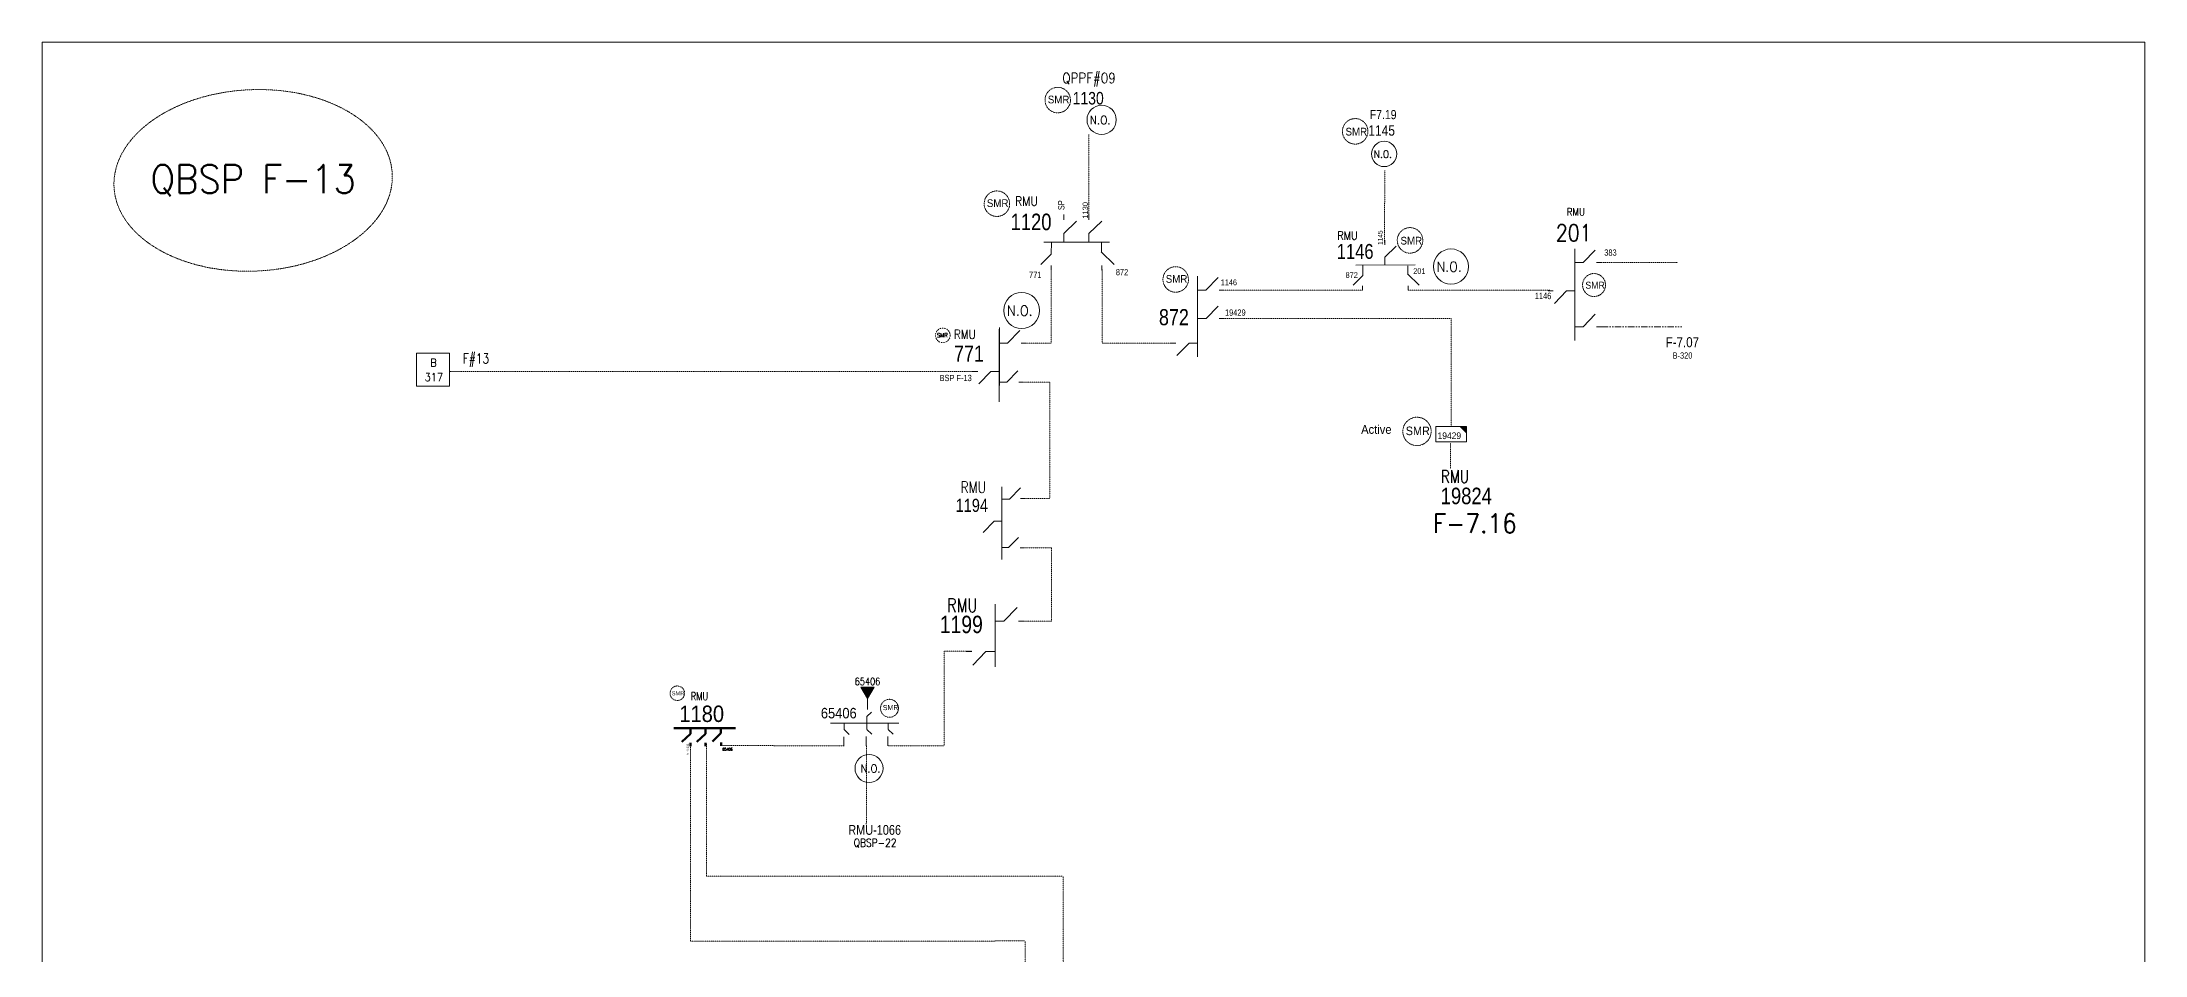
# Model space of a CAD drawing. Header units: metres. Extents: x 65984 to 144644, y -19036 to 23726.
# Drawn here: x 86613 to 88092, y 884 to 1527 of the extents above; entities that cross this region are included whole.
import ezdxf
from ezdxf.enums import TextEntityAlignment as Align

# ---------------------------------------------------------------- set-up
doc = ezdxf.new("R2010")
doc.units = ezdxf.units.M
doc.header["$MEASUREMENT"] = 0
for name, pattern in [('( Phantom )', [2.5, 1.25, -0.25, 0.25, -0.25, 0.25, -0.25]), ('DGN Style 3', [0.013877, 0, -0.013877]), ('DGN Style 4', [1.6, 0.8, -0.4, 0, -0.4])]:
    doc.linetypes.add(name, pattern=pattern)
doc.layers.get('0').update_dxf_attribs({"color": 95, "lineweight": 40})
for name, color, linetype, lineweight in [('d_eos', 111, 'Continuous', 40), ('d_eos no', 121, 'Continuous', 40), ('d_switch', 95, 'Continuous', 40), ('d_tf', 1, 'Continuous', 40), ('d_tf no', 6, 'Continuous', 40), ('d_ug cable', 95, 'Continuous', 40), ('d_ug main line', 95, 'Continuous', 40), ('d_unit sub', 7, 'Continuous', 40), ('fedr no', 95, 'Continuous', 40), ('GRID STATION  04', 7, 'Continuous', 40), ('Level 37', 7, 'Continuous', 0), ('O H MAIN FEEDER', 4, 'Continuous', 100), ('SW N O', 114, 'Continuous', 30)]:
    doc.layers.add(name, color=color, linetype=linetype, lineweight=lineweight)
doc.styles.add('NASKHF', font='naskhf.shx', dxfattribs={"height": 8})
doc.styles.add('Style-Arial', font='arial.ttf')
doc.styles.add('Style-msdefault', font='msdefault.shx')
doc.styles.add('Style-simplex', font='simplex.shx')
doc.styles.add('Style-STANDARD', font='STANDARD.shx')

# ---------------------------------------------------------------- blocks, each defined once
blk = doc.blocks.new('*U1234')
at = {"layer": 'd_eos', "color": 2, "linetype": 'Continuous', "lineweight": 13, "ltscale": 1.345817}
for p, q in [((0, 16.2), (0, -16.2)), ((4.7, 8.4), (11.5, 15.4)), ((0, 8.4), (4.7, 8.4)), ((12.1, 8.4), (14.9, 8.4)), ((-12.1, -7.4), (-14.9, -7.4)), ((-4.6, -7.4), (-11.4, -14.4)), ((0, -7.4), (-4.6, -7.4))]:
    blk.add_line(p, q, dxfattribs=at)
blk = doc.blocks.new('*U3511')
at = {"layer": 'd_unit sub', "color": 2, "linetype": 'Continuous', "lineweight": 13}
for p, q in [((-9.2, 4.6), (9.2, 4.6)), ((-9.2, -4.6), (-9.2, 4.6)), ((9.2, 0.7), (5.3, 4.6)), ((6, 4.6), (9.2, 4.6)), ((9.2, 4.6), (9.2, 1.4)), ((9.2, 4.6), (9.2, -4.6)), ((9.2, -4.6), (-9.2, -4.6))]:
    blk.add_line(p, q, dxfattribs=at)
at = {"layer": 'd_unit sub', "color": 2, "linetype": 'Continuous', "lineweight": 13, "flags": 128}
blk.add_lwpolyline([(9.2, 0.7), (9.2, 4.6), (5.3, 4.6)], close=True, dxfattribs=at)
at = {"layer": 'd_unit sub', "color": 2, "linetype": 'Continuous', "lineweight": 13}
blk.add_solid([(9.2, 0.7), (9.2, 4.6), (5.3, 4.6)], dxfattribs=at)
blk = doc.blocks.new('*U3812')
at = {"layer": 'SW N O', "color": 3, "lineweight": 13, "ltscale": 0.426762, "extrusion": (0, 0, -1)}
blk.add_circle((0, 0), 16.8, dxfattribs=at)
at = {"layer": 'SW N O', "color": 3, "lineweight": 13, "extrusion": (0, 0, -1), "style": 'Style-STANDARD'}
blk.add_text('N.O.', height=9.6, dxfattribs=at).set_placement((-1.7, -0.2), align=Align.MIDDLE_CENTER)
blk = doc.blocks.new('*U4117')
at = {"layer": 'SW N O', "color": 3, "lineweight": 13, "ltscale": 0.426762, "extrusion": (0, 0, -1)}
blk.add_circle((0, 0), 16.8, dxfattribs=at)
at = {"layer": 'SW N O', "color": 3, "lineweight": 13, "extrusion": (0, 0, -1), "style": 'Style-STANDARD'}
blk.add_text('N.O.', height=9.6, dxfattribs=at).set_placement((-1.7, -0.2), align=Align.MIDDLE_CENTER)
blk = doc.blocks.new('*U4205')
at = {"layer": 'SW N O', "color": 3, "lineweight": 13, "ltscale": 0.426762, "extrusion": (0, 0, -1)}
blk.add_circle((0, 0), 16.8, dxfattribs=at)
at = {"layer": 'SW N O', "color": 3, "lineweight": 13, "extrusion": (0, 0, -1), "style": 'Style-STANDARD'}
blk.add_text('N.O.', height=9.6, dxfattribs=at).set_placement((-1.7, -0.2), align=Align.MIDDLE_CENTER)
blk = doc.blocks.new('*U4287')
at = {"layer": 'SW N O', "color": 3, "lineweight": 13, "ltscale": 0.426762, "extrusion": (0, 0, -1)}
blk.add_circle((0, 0), 16.8, dxfattribs=at)
at = {"layer": 'SW N O', "color": 3, "lineweight": 13, "extrusion": (0, 0, -1), "style": 'Style-STANDARD'}
blk.add_text('N.O.', height=9.6, dxfattribs=at).set_placement((-1.7, -0.2), align=Align.MIDDLE_CENTER)
blk = doc.blocks.new('*U4289')
at = {"layer": 'd_eos', "color": 7, "linetype": 'Continuous', "lineweight": 13, "ltscale": 0.868456}
for p, q in [((0, 16.2), (0, -16.2)), ((4.7, 8.4), (11.5, 15.4)), ((0, 8.4), (4.7, 8.4)), ((12.1, 8.4), (14.9, 8.4)), ((-12.1, -7.4), (-14.9, -7.4)), ((-4.6, -7.4), (-11.4, -14.4)), ((0, -7.4), (-4.6, -7.4))]:
    blk.add_line(p, q, dxfattribs=at)
blk = doc.blocks.new('TRANS_2_2')
at = {"color": 0, "linetype": 'Continuous', "lineweight": -2, "ltscale": 500, "flags": 128}
blk.add_lwpolyline([(8668600, 4991700), (8668600, -5008300), (9500, -8300)], close=True, dxfattribs=at)
at = {"color": 0, "linetype": 'Continuous', "lineweight": -2, "ltscale": 500}
blk.add_solid([(8668600, 4991700), (8668600, -5008300), (9500, -8300)], dxfattribs=at)
blk = doc.blocks.new('*U4093')
at = {"layer": 'SW N O', "color": 3, "lineweight": 13, "ltscale": 0.426762}
blk.add_circle((0, 0), 16.8, dxfattribs=at)
at = {"layer": 'SW N O', "color": 3, "lineweight": 13, "style": 'Style-STANDARD'}
blk.add_text('N.O.', height=9.6, dxfattribs=at).set_placement((1.7, -0.2), align=Align.MIDDLE_CENTER)
blk = doc.blocks.new('*U4246')
at = {"layer": 'd_eos', "color": 2, "linetype": 'Continuous', "lineweight": 13, "ltscale": 0.964019}
for p, q in [((-7.7, 12.7), (-13.2, 12.7)), ((0.7, 20.6), (0.7, -20.6)), ((-3.2, 12.4), (-6.1, 9.4)), ((0.3, 12.4), (-3.1, 12.4)), ((-7.5, -0.9), (-13.1, -0.9)), ((-3.1, -1.2), (-6, -4.3)), ((0.4, -1.2), (-3, -1.2)), ((1, -1.2), (4.6, -1.2)), ((4.7, -1.2), (7.3, -4)), ((8.8, -1.7), (13.2, -1.7)), ((-7.5, -13.9), (-13.1, -13.9)), ((-3.1, -14.2), (-6, -17.2)), ((0.4, -14.2), (-3, -14.2))]:
    blk.add_line(p, q, dxfattribs=at)

msp = doc.modelspace()

# ---------------------------------------------------------------- linework, layer by layer
at = {"color": 30, "linetype": 'Continuous', "lineweight": 13, "ltscale": 0.460903}
msp.add_line((87193.5, 1064.7), (87193.5, 1057), dxfattribs=at)
at = {"color": 3, "linetype": 'DGN Style 3', "lineweight": 13, "flags": 128}
for points in [[(87604.3, 1256.2), (87604.3, 1332.1), (87444.7, 1332.1)], [(87603.9, 1226.6), (87603.9, 1226.6), (87603.8, 1244.5)]]:
    msp.add_lwpolyline(points, dxfattribs=at)
at = {"layer": 'd_eos', "color": 2, "linetype": 'Continuous', "lineweight": 13, "ltscale": 0.824397}
for p, q in [((87331.7, 1401.5), (87331.7, 1405.2)), ((87331.7, 1391.9), (87340.7, 1400.7)), ((87331.7, 1385.9), (87331.7, 1391.9)), ((87349.3, 1401.5), (87349.3, 1405.2)), ((87349.3, 1391.9), (87358.4, 1400.7)), ((87349.3, 1385.9), (87349.3, 1391.9)), ((87317.5, 1385.8), (87363.9, 1385.9)), ((87358, 1379), (87367, 1370.2)), ((87358.1, 1385.3), (87358.1, 1379.3)), ((87358.5, 1369.5), (87358.5, 1365.8))]:
    msp.add_line(p, q, dxfattribs=at)
at = {"layer": 'd_eos', "color": 2, "linetype": 'Continuous', "lineweight": 13, "ltscale": 0.667762}
for p, q in [((87322.8, 1377.3), (87315.5, 1370.2)), ((87322.8, 1377.3), (87322.9, 1385.8)), ((87322.8, 1369.5), (87322.8, 1366.5))]:
    msp.add_line(p, q, dxfattribs=at)
at = {"layer": 'd_eos', "color": 2, "linetype": 'Continuous', "lineweight": 13, "ltscale": 0.741957}
for p, q in [((87557.5, 1383.9), (87557.5, 1387.2)), ((87557.5, 1375.2), (87565.6, 1383.1)), ((87537.1, 1369.7), (87578.9, 1369.8)), ((87557.5, 1369.8), (87557.5, 1375.2)), ((87573.6, 1363.6), (87581.7, 1355.7)), ((87573.7, 1369.3), (87573.7, 1363.9)), ((87574.1, 1355.1), (87574.1, 1352.1))]:
    msp.add_line(p, q, dxfattribs=at)
at = {"layer": 'd_eos', "color": 2, "linetype": 'Continuous', "lineweight": 13, "ltscale": 0.804126}
for p, q in [((87691.3, 1381.2), (87691.3, 1316.6)), ((87697.2, 1371.5), (87705.7, 1380.3)), ((87425.8, 1305.1), (87425.8, 1362)), ((87691.3, 1371.5), (87697.2, 1371.5)), ((87706.6, 1371.5), (87710.1, 1371.5)), ((87425.8, 1352.1), (87431.6, 1352.1)), ((87431.6, 1352.1), (87440.2, 1360.9)), ((87441, 1352.1), (87444.5, 1352.1)), ((87676.1, 1351.5), (87672.5, 1351.5)), ((87685.5, 1351.5), (87676.9, 1342.7)), ((87691.3, 1351.5), (87685.5, 1351.5)), ((87425.9, 1332.1), (87431.8, 1332.1)), ((87431.8, 1332.1), (87440.3, 1340.9)), ((87441.1, 1332.1), (87444.7, 1332.1)), ((87697.2, 1326.2), (87705.7, 1335.1)), ((87691.3, 1326.2), (87697.2, 1326.2)), ((87706.6, 1326.2), (87710.1, 1326.2)), ((87410.5, 1314.8), (87407, 1314.8)), ((87419.9, 1314.8), (87411.3, 1306)), ((87425.8, 1314.8), (87419.9, 1314.8))]:
    msp.add_line(p, q, dxfattribs=at)
at = {"layer": 'd_eos', "color": 2, "linetype": 'Continuous', "lineweight": 13, "ltscale": 0.600986}
for p, q in [((87541.9, 1362.1), (87535.3, 1355.7)), ((87542, 1362.1), (87542, 1369.7)), ((87541.9, 1355.1), (87541.9, 1352.1))]:
    msp.add_line(p, q, dxfattribs=at)
at = {"layer": 'd_eos', "color": 2, "linetype": 'Continuous', "lineweight": 13, "ltscale": 0.723713}
for p, q in [((87286.2, 1273.4), (87286.2, 1324.6)), ((87291.6, 1287.3), (87299.3, 1295.3)), ((87286.3, 1287.3), (87291.6, 1287.3)), ((87300.1, 1287.3), (87303.3, 1287.3)), ((87304.5, 1205.6), (87301.2, 1205.6))]:
    msp.add_line(p, q, dxfattribs=at)
at = {"layer": 'd_eos', "color": 7, "linetype": 'Continuous', "lineweight": 13, "ltscale": 0.723713}
for p, q in [((87288.1, 1213.8), (87288.1, 1162.6)), ((87288.1, 1205), (87293.4, 1205)), ((87293.4, 1205), (87301.1, 1213)), ((87282.7, 1189.5), (87275, 1181.6)), ((87288, 1189.5), (87282.7, 1189.5))]:
    msp.add_line(p, q, dxfattribs=at)
at = {"layer": 'd_eos', "color": 7, "linetype": 'Continuous', "lineweight": 13, "ltscale": 0.651342}
for p, q in [((87288.1, 1171), (87292.8, 1171)), ((87292.8, 1171), (87299.7, 1178.1))]:
    msp.add_line(p, q, dxfattribs=at)
at = {"layer": 'd_eos', "color": 2, "linetype": 'Continuous', "lineweight": 13, "ltscale": 0.651342}
msp.add_line((87301, 1170.9), (87303.8, 1170.9), dxfattribs=at)
at = {"layer": 'd_eos', "color": 2, "linetype": 'Continuous', "lineweight": 211, "ltscale": 0.547252}
for p, q in [((87057.2, 1044), (87100.7, 1044)), ((87068.9, 1040), (87062.9, 1034.2)), ((87068.9, 1044), (87068.9, 1040)), ((87079.5, 1040), (87073.4, 1034.2)), ((87079.5, 1044), (87079.5, 1040)), ((87084.4, 1034.6), (87090.4, 1040.4)), ((87090.4, 1040.4), (87090.4, 1043.9)), ((87068.9, 1033.6), (87068.9, 1031.2)), ((87079.5, 1033.6), (87079.5, 1031.2)), ((87090.5, 1031.5), (87090.5, 1033.9))]:
    msp.add_line(p, q, dxfattribs=at)
at = {"layer": 'd_ug cable', "color": 3, "linetype": 'DGN Style 3', "lineweight": 13}
msp.add_line((87557.4, 1385.3), (87557.5, 1436.3), dxfattribs=at)
at = {"layer": 'd_ug cable', "color": 30, "linetype": 'DGN Style 3', "lineweight": 13}
for p, q in [((87068.9, 1031.7), (87068.9, 894.1)), ((87080.2, 1033.2), (87080.3, 939.8)), ((87176.8, 1031.5), (87090.5, 1031.7)), ((87192.8, 1031.6), (87192.7, 976.1)), ((87247.3, 1031.4), (87207.8, 1031.5)), ((87080.3, 939.8), (87330.8, 939.9)), ((87331.3, 939.8), (87331.4, 750.4)), ((87303.9, 894.2), (87068.9, 894.1)), ((87304.5, 894.1), (87304.6, 725))]:
    msp.add_line(p, q, dxfattribs=at)
at = {"layer": 'd_ug cable', "color": 30, "linetype": '( Phantom )', "lineweight": 13, "ltscale": 3.703553, "flags": 128}
msp.add_lwpolyline([(87710.1, 1326.2), (87766.6, 1326.2), (87766.6, 1326.2)], dxfattribs=at)
at = {"layer": 'd_ug cable', "color": 2, "linetype": 'DGN Style 3', "lineweight": 13}
for centre, radius in [((87327.4, 1485.8), 8.97), ((87536.7, 1463.8), 8.97), ((87284.6, 1412.9), 8.97), ((87575.3, 1387.1), 8.97), ((87410.4, 1359.6), 8.97), ((87704.8, 1355.7), 8.08), ((87580.2, 1252.7), 9.97), ((87059.7, 1068.5), 5.12), ((87209, 1057.9), 6.32)]:
    msp.add_circle(centre, radius, dxfattribs=at)
at = {"layer": 'd_ug cable', "color": 2, "linetype": 'DGN Style 4', "lineweight": 13}
msp.add_circle((87246.5, 1320.3), 5.15, dxfattribs=at)
at = {"layer": 'd_ug main line', "color": 3, "linetype": 'DGN Style 3', "lineweight": 13}
for p, q in [((87349.2, 1461.5), (87349.2, 1405.6)), ((87322.7, 1314.8), (87322.7, 1368.4)), ((87358.6, 1366.5), (87358.6, 1314.7)), ((87444.5, 1352.1), (87541.9, 1352.1)), ((87305, 1314.8), (87322.7, 1314.8)), ((87358.6, 1314.7), (87408.6, 1314.7)), ((86899.3, 1294.9), (87240.4, 1294.9)), ((87321.8, 1287.3), (87302.3, 1287.3)), ((87321.8, 1205.5), (87321.8, 1287.3)), ((87304.3, 1205.6), (87321.9, 1205.6)), ((87322.9, 1170.9), (87303.3, 1170.9)), ((87323, 1170.9), (87323, 1119.1)), ((87323.2, 1119.3), (87301.6, 1119.3)), ((87267, 1098), (87247.5, 1098)), ((87247.5, 1098), (87247.5, 1031.5))]:
    msp.add_line(p, q, dxfattribs=at)
at = {"layer": 'd_ug main line', "color": 2, "linetype": 'DGN Style 3', "lineweight": 13}
msp.add_line((87240.4, 1294.9), (87267.5, 1294.9), dxfattribs=at)
at = {"layer": 'd_ug main line', "color": 30, "linetype": 'DGN Style 3', "lineweight": 13, "flags": 128}
msp.add_lwpolyline([(87710.1, 1371.5), (87726.1, 1371.5), (87763.6, 1371.5)], dxfattribs=at)
at = {"layer": 'd_ug main line', "color": 3, "linetype": 'DGN Style 3', "lineweight": 13, "flags": 128}
msp.add_lwpolyline([(87574.1, 1352.1), (87673.7, 1352.1), (87673.7, 1351.5)], dxfattribs=at)
at = {"layer": 'fedr no', "color": 82, "linetype": 'DGN Style 3', "lineweight": 13, "true_color": 0x1dc70e}
msp.add_ellipse((86761.2, 1429.3), major_axis=(97.9, 4.5), ratio=0.651175, dxfattribs=at)
at = {"layer": 'GRID STATION  04', "color": 3, "linetype": 'Continuous', "lineweight": 13, "ltscale": 0.741885, "flags": 128}
msp.add_lwpolyline([(86876.2, 1307.7), (86899.3, 1307.7), (86899.3, 1284.6), (86876.2, 1284.6)], close=True, dxfattribs=at)
at = {"layer": 'O H MAIN FEEDER', "color": 140, "lineweight": 13, "ltscale": 0.498271, "flags": 128}
msp.add_lwpolyline([(86612.7, 1526.6), (88092.5, 1526.6), (88092.5, 451.6), (86612.7, 451.6)], close=True, dxfattribs=at)

# ---------------------------------------------------------------- block references
at = {"layer": 'd_eos', "color": 2, "linetype": 'Continuous', "lineweight": 13, "ltscale": 0.804126, "xscale": 1.259712, "yscale": 1.259712, "zscale": 1.259712, "rotation": 180}
msp.add_blockref('*U1234', (87286.3, 1305.5), dxfattribs=at)
at = {"layer": 'd_eos', "color": 7, "linetype": 'Continuous', "lineweight": 13, "ltscale": 0.868456, "xscale": 1.36048896, "yscale": 1.36048896, "zscale": 1.36048896, "rotation": 180}
msp.add_blockref('*U4289', (87283.3, 1109.2), dxfattribs=at)
at = {"layer": 'd_eos', "color": 2, "linetype": 'Continuous', "lineweight": 13, "ltscale": 1.249369, "xscale": 1.166399999999999, "yscale": 1.166399999999999, "zscale": 1.166399999999999, "rotation": 90}
msp.add_blockref('*U4246', (87191.6, 1046.7), dxfattribs=at)
at = {"layer": 'd_tf', "color": 7, "linetype": 'Continuous', "lineweight": 13, "ltscale": 0.460903, "xscale": 9.218064959781931e-07, "yscale": 9.218064959781931e-07, "zscale": 9.218064959781931e-07, "rotation": 89.99999999999999}
msp.add_blockref('TRANS_2_2', (87193.5, 1064.7), dxfattribs=at)
at = {"layer": 'd_unit sub', "color": 2, "linetype": 'Continuous', "lineweight": 13, "xscale": 1.172791872, "yscale": 1.172791872, "zscale": 1.172791872}
msp.add_blockref('*U3511', (87604.3, 1250.8), dxfattribs=at)
at = {"layer": 'SW N O', "color": 3, "lineweight": 13, "extrusion": (0, 0, -1)}
for name, p, xscale, yscale, zscale in [('*U4205', (-87358.3, 1471.9), 0.6127521814490942, 0.6127521814490942, 0.6127521814490942), ('*U4117', (-87557.1, 1447.9), 0.5296566192840156, 0.5296566192840156, 0.5296566192840156), ('*U3812', (-87604.1, 1368.7), 0.7362848027561691, 0.7362848027561691, 0.7362848027561691), ('*U4287', (-87302, 1337.8), 0.7530006262932307, 0.7530006262932307, 0.7530006262932307)]:
    msp.add_blockref(name, p, dxfattribs=dict(at, xscale=xscale, yscale=yscale, zscale=zscale))
at = {"layer": 'SW N O', "color": 3, "lineweight": 13, "xscale": 0.5866348904588531, "yscale": 0.5866348904588531, "zscale": 0.5866348904588531}
msp.add_blockref('*U4093', (87194.6, 1015.6), dxfattribs=at)

# ---------------------------------------------------------------- texts
at = {"layer": 'd_eos no', "color": 2, "linetype": 'Continuous', "lineweight": 13, "ltscale": 0.611929, "style": 'Style-msdefault', "width": 0.833333}
msp.add_text('1130', height=8.82, dxfattribs=at).set_placement((87337.9, 1482.7))
at = {"layer": 'd_eos no', "color": 2, "linetype": 'Continuous', "lineweight": 13, "ltscale": 0.729, "style": 'Style-msdefault', "width": 0.833333}
msp.add_text('1120', height=11.62, dxfattribs=at).set_placement((87294.2, 1394.3))
at = {"layer": 'd_eos no', "color": 7, "linetype": 'Continuous', "lineweight": 13, "ltscale": 0.570474, "style": 'Style-Arial', "width": 0.88}
msp.add_text('1130', height=3.75, rotation=90, dxfattribs=at).set_placement((87344.9, 1414.1), align=Align.TOP_RIGHT)
at = {"layer": 'd_eos no', "color": 2, "linetype": 'Continuous', "lineweight": 13, "ltscale": 0.6561, "style": 'Style-msdefault', "width": 0.833333}
msp.add_text('1146', height=10.46, dxfattribs=at).set_placement((87523.7, 1374.1))
at = {"layer": 'd_eos no', "color": 2, "linetype": 'Continuous', "lineweight": 13, "ltscale": 0.81, "style": 'Style-msdefault', "width": 0.833333}
for s, p in [('872', (87419.7, 1327.4)), ('771', (87275.5, 1301.8))]:
    msp.add_text(s, height=11.34, dxfattribs=at).set_placement(p, align=Align.RIGHT)
at = {"layer": 'd_eos no', "color": 7, "linetype": 'Continuous', "lineweight": 13, "ltscale": 0.6561, "style": 'Style-msdefault', "width": 0.833333}
msp.add_text('1194', height=9.18, dxfattribs=at).set_placement((87278.3, 1196.1), align=Align.RIGHT)
at = {"layer": 'd_eos no', "color": 7, "linetype": 'Continuous', "lineweight": 13, "ltscale": 0.729, "style": 'Style-msdefault', "width": 0.833333}
msp.add_text('19824', height=11.62, dxfattribs=at).set_placement((87596.9, 1201.5))
at = {"layer": 'd_eos no', "color": 7, "linetype": 'Continuous', "lineweight": 13, "ltscale": 0.8748, "style": 'Style-msdefault', "width": 0.833333}
msp.add_text('1199', height=12.24, dxfattribs=at).set_placement((87274.7, 1110.8), align=Align.RIGHT)
at = {"layer": 'd_eos no', "color": 2, "linetype": 'Continuous', "lineweight": 13, "ltscale": 1.142227, "style": 'Style-Arial', "width": 0.88}
msp.add_text('1180', height=11.52, dxfattribs=at).set_placement((87061.1, 1059.8), align=Align.TOP_LEFT)
at = {"layer": 'd_eos no', "color": 2, "linetype": 'Continuous', "lineweight": 140, "ltscale": 0.852264, "style": 'Style-Arial', "width": 0.88}
msp.add_text('65406', height=7.38, rotation=0.0075, dxfattribs=at).set_placement((87160.7, 1050.8))
at = {"layer": 'd_eos no', "color": 7, "linetype": 'Continuous', "lineweight": 13, "ltscale": 0.870202, "insert": (87180, 968.8), "char_height": 6.888, "width": 37.491, "attachment_point": 7, "style": 'NASKHF'}
msp.add_mtext('\\Fmsdefault;\\H1x;\\W0.833333;RMU-1066', dxfattribs=at)
at = {"layer": 'd_switch', "color": 55, "linetype": 'Continuous', "lineweight": 13, "style": 'Style-msdefault', "width": 0.857143}
msp.add_text('F-7.07', height=7.1, dxfattribs=at).set_placement((87778.7, 1319), align=Align.TOP_RIGHT)
at = {"layer": 'd_tf no', "color": 1, "linetype": 'Continuous', "lineweight": 40, "style": 'Style-msdefault', "width": 0.945946}
for height, p in [(5.42, (87320.4, 1488.9)), (5.42, (87529.9, 1466.3)), (5.42, (87277.5, 1416)), (5.42, (87568.6, 1389.6)), (5.42, (87403.4, 1362.7)), (4.87, (87698.7, 1358)), (6.02, (87572.3, 1256.1)), (2.89, (87055.8, 1069.9)), (3.6, (87204.3, 1060.2))]:
    msp.add_text('SMR', height=height, dxfattribs=at).set_placement(p, align=Align.TOP_LEFT)
at = {"layer": 'd_tf no', "color": 1, "linetype": 'Continuous', "lineweight": 13, "ltscale": 0.9, "style": 'Style-simplex', "width": 0.909091}
msp.add_text('SMR', height=3, dxfattribs=at).set_placement((87246.2, 1320.4), align=Align.MIDDLE_CENTER)
at = {"layer": 'd_tf no', "color": 2, "linetype": 'Continuous', "lineweight": 13, "style": 'Style-msdefault', "width": 0.947368}
msp.add_text('19429', height=4.69, dxfattribs=at).set_placement((87594.7, 1252), align=Align.TOP_LEFT)
at = {"layer": 'd_tf no', "color": 7, "linetype": 'Continuous', "lineweight": 13, "ltscale": 1.08, "style": 'Style-STANDARD', "width": 0.909091}
msp.add_text('65406', height=5.07, dxfattribs=at).set_placement((87193.5, 1076.8), align=Align.MIDDLE_CENTER)
at = {"layer": 'd_tf no', "color": 7, "linetype": 'Continuous', "lineweight": 13, "style": 'Style-msdefault', "width": 0.945946}
msp.add_text('ATS-111', height=1.52, rotation=90, dxfattribs=at).set_placement((87066.2, 1024.9), align=Align.TOP_LEFT)
at = {"layer": 'd_tf no', "color": 7, "linetype": 'Continuous', "lineweight": 13, "ltscale": 0.622219, "style": 'Style-STANDARD', "width": 0.909091}
msp.add_text('65406', height=1.85, dxfattribs=at).set_placement((87095, 1029.1), align=Align.MIDDLE_CENTER)
at = {"layer": 'd_tf no', "color": 121, "linetype": 'Continuous', "lineweight": 40, "insert": (87540.9, 1257.2), "char_height": 6.211, "attachment_point": 1, "style": 'NASKHF'}
msp.add_mtext('\\Fmsdefault;\\H1x;\\W0.945946;Active\\P', dxfattribs=at)
at = {"layer": 'fedr no', "color": 55, "linetype": 'Continuous', "lineweight": 13, "style": 'Style-STANDARD', "width": 0.909091}
msp.add_text('QBSP-22', height=5.65, dxfattribs=at).set_placement((87198.9, 963.3), align=Align.MIDDLE_CENTER)
at = {"layer": 'fedr no', "color": 6, "linetype": 'Continuous', "lineweight": 40, "insert": (86761.2, 1429.3), "char_height": 20.11, "attachment_point": 5, "style": 'Style-STANDARD'}
msp.add_mtext('QBSP F-13', dxfattribs=at)
at = {"layer": 'fedr no', "color": 55, "linetype": 'Continuous', "lineweight": 13, "insert": (87620.9, 1188), "char_height": 13.28, "attachment_point": 5, "style": 'Style-STANDARD'}
msp.add_mtext('F-7.16', dxfattribs=at)
at = {"layer": 'GRID STATION  04', "color": 3, "linetype": 'Continuous', "lineweight": 13, "ltscale": 0.81, "style": 'Style-STANDARD'}
for s, p in [('B', (86888.2, 1301.1)), ('317', (86888.4, 1290.9))]:
    msp.add_text(s, height=5.55, dxfattribs=at).set_placement(p, align=Align.MIDDLE_CENTER)
at = {"layer": 'GRID STATION  04', "color": 3, "linetype": 'Continuous', "lineweight": 13, "ltscale": 0.81, "style": 'Style-STANDARD', "width": 0.866667}
msp.add_text('F#13', height=6.94, dxfattribs=at).set_placement((86918, 1304), align=Align.MIDDLE_CENTER)
at = {"layer": 'Level 37', "color": 55, "linetype": 'Continuous', "lineweight": 13, "ltscale": 0.729, "style": 'Style-simplex', "width": 0.857143}
msp.add_text('QPPF#09', height=7.16, dxfattribs=at).set_placement((87349.4, 1501.3), align=Align.MIDDLE_CENTER)
at = {"layer": 'Level 37', "color": 2, "linetype": 'Continuous', "lineweight": 13, "ltscale": 0.729, "style": 'Style-simplex', "width": 0.854701}
msp.add_text('RMU', height=6.45, dxfattribs=at).set_placement((87305.4, 1414.7), align=Align.MIDDLE_CENTER)
at = {"layer": 'Level 37', "color": 7, "linetype": 'Continuous', "lineweight": 13, "ltscale": 0.729, "style": 'Style-msdefault', "width": 0.857143}
msp.add_text('SP', height=4.52, rotation=89.9921, dxfattribs=at).set_placement((87327.6, 1415.3), align=Align.TOP_RIGHT)
at = {"layer": 'Level 37', "color": 2, "linetype": 'Continuous', "lineweight": 13, "ltscale": 0.59049, "style": 'Style-simplex', "width": 0.854701}
msp.add_text('RMU', height=5.22, dxfattribs=at).set_placement((87692, 1407.1), align=Align.MIDDLE_CENTER)
at = {"layer": 'Level 37', "color": 2, "linetype": 'Continuous', "lineweight": 13, "ltscale": 0.6561, "style": 'Style-simplex', "width": 0.854701}
msp.add_text('RMU', height=5.8, dxfattribs=at).set_placement((87531.3, 1390.5), align=Align.MIDDLE_CENTER)
at = {"layer": 'Level 37', "color": 7, "linetype": 'Continuous', "lineweight": 13, "ltscale": 0.67923, "style": 'Style-msdefault', "width": 0.857143}
msp.add_text('1145', height=3.34, rotation=90, dxfattribs=at).set_placement((87556, 1383.9))
at = {"layer": 'Level 37', "color": 2, "linetype": 'Continuous', "lineweight": 13, "ltscale": 0.81}
for s, height, style, width, p in [('201', 11.83, 'Style-STANDARD', 0.909091, (87690.5, 1392.4)), ('RMU', 6.29, 'Style-simplex', 0.854701, (87262, 1321))]:
    msp.add_text(s, height=height, dxfattribs=dict(at, style=style, width=width)).set_placement(p, align=Align.MIDDLE_CENTER)
at = {"layer": 'Level 37', "color": 7, "linetype": 'Continuous', "lineweight": 13, "ltscale": 0.81, "style": 'Style-msdefault', "width": 0.857143}
for s, p in [('383', (87712, 1376.3)), ('B-320', (87760.1, 1303.9))]:
    msp.add_text(s, height=4.41, dxfattribs=at).set_placement(p)
for s, p in [('771', (87315.9, 1365)), ('872', (87377, 1367)), ('BSP F-13', (87266.9, 1292.5))]:
    msp.add_text(s, height=4.41, dxfattribs=at).set_placement(p, align=Align.TOP_RIGHT)
at = {"layer": 'Level 37', "color": 7, "linetype": 'Continuous', "lineweight": 13, "ltscale": 0.729, "style": 'Style-msdefault', "width": 0.857143}
for s, p in [('872', (87538.6, 1364.7)), ('201', (87586.2, 1367.5))]:
    msp.add_text(s, height=3.97, dxfattribs=at).set_placement(p, align=Align.TOP_RIGHT)
at = {"layer": 'Level 37', "color": 7, "linetype": 'Continuous', "lineweight": 13, "ltscale": 0.710379, "style": 'Style-msdefault', "width": 0.857143}
msp.add_text('1146', height=4.1, dxfattribs=at).set_placement((87453.5, 1359.6), align=Align.TOP_RIGHT)
at = {"layer": 'Level 37', "color": 7, "linetype": 'Continuous', "lineweight": 13, "ltscale": 0.773838, "style": 'Style-msdefault', "width": 0.857143}
msp.add_text('1146', height=4.53, dxfattribs=at).set_placement((87674.7, 1350.3), align=Align.TOP_RIGHT)
at = {"layer": 'Level 37', "color": 7, "linetype": 'Continuous', "lineweight": 13, "ltscale": 0.81, "style": 'Style-msdefault', "width": 0.857143}
msp.add_text('19429', height=4.41, dxfattribs=at).set_placement((87445.1, 1338.5), align=Align.TOP_LEFT)
at = {"layer": 'Level 37', "color": 2, "linetype": 'Continuous', "lineweight": 13, "ltscale": 0.993045, "style": 'Style-STANDARD', "width": 0.854701}
msp.add_text('RMU', height=5.51, dxfattribs=at).set_placement((87075.3, 1066.4), align=Align.MIDDLE_CENTER)
at = {"layer": 'Level 37', "color": 2, "linetype": 'Continuous', "lineweight": 13, "ltscale": 1.00669, "insert": (87564.7, 1468.1), "char_height": 7.329, "attachment_point": 3, "rotation": 359.9921, "style": 'NASKHF'}
msp.add_mtext('\\Fmsdefault;\\H1x;\\W0.857143;1145', dxfattribs=at)
at = {"layer": 'Level 37', "color": 55, "linetype": 'Continuous', "lineweight": 13, "ltscale": 0.909024, "insert": (87565.8, 1478.8), "char_height": 6.42, "attachment_point": 3, "rotation": 359.9921, "style": 'NASKHF'}
msp.add_mtext('\\Fmsdefault;\\H1x;\\W0.857143;F7.19', dxfattribs=at)
at = {"layer": 'Level 37', "color": 7, "linetype": 'Continuous', "lineweight": 13, "ltscale": 0.820171, "insert": (87268, 1213.4), "char_height": 7.981, "width": 30.662, "attachment_point": 5, "line_spacing_factor": 0.6, "style": 'Style-STANDARD'}
msp.add_mtext('\\H1x;\\W0.854701;RMU', dxfattribs=at)
at = {"layer": 'Level 37', "color": 7, "linetype": 'Continuous', "lineweight": 13, "ltscale": 0.911301, "insert": (87606.9, 1220.9), "char_height": 8.867, "width": 34.069, "attachment_point": 5, "line_spacing_factor": 0.6, "style": 'Style-STANDARD'}
msp.add_mtext('\\H1x;\\W0.854701;RMU', dxfattribs=at)
at = {"layer": 'Level 37', "color": 7, "linetype": 'Continuous', "lineweight": 13, "ltscale": 0.984205, "insert": (87260.2, 1130.4), "char_height": 9.577, "width": 36.795, "attachment_point": 5, "line_spacing_factor": 0.6, "style": 'Style-STANDARD'}
msp.add_mtext('\\H1x;\\W0.854701;RMU', dxfattribs=at)

doc.saveas('drawing.dxf')
